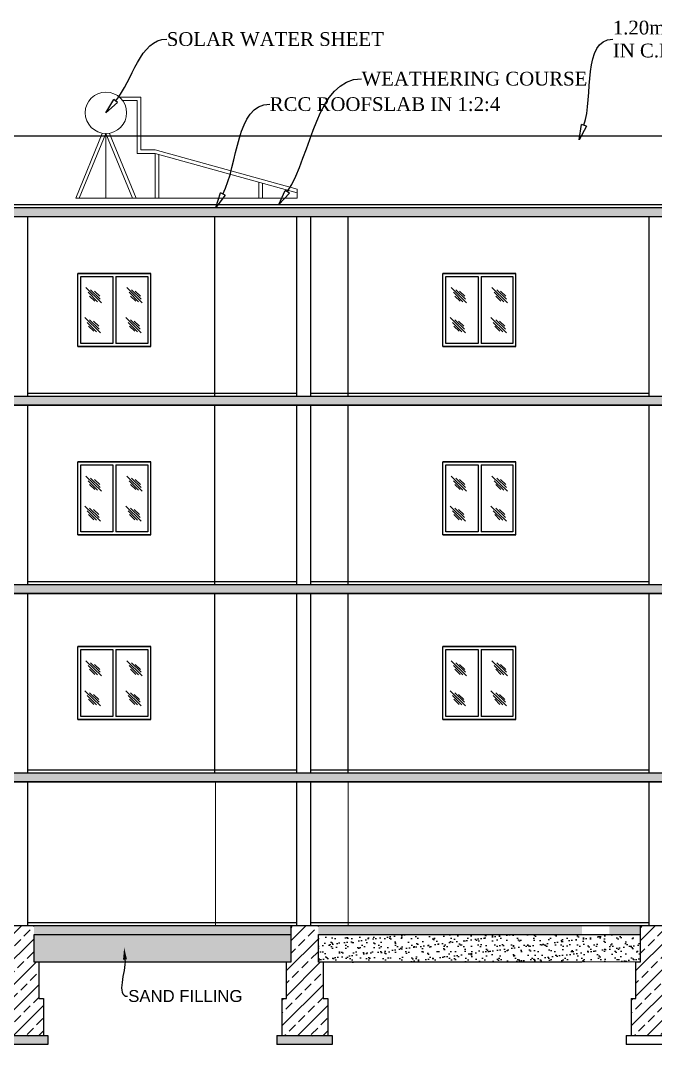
# Model space of a CAD drawing. Header units: metres. Extents: x -1560950 to -1560825, y 42726 to 42863.
# Drawn here: x -1560902.03 to -1560891.41, y 42822.78 to 42839.9 of the extents above; entities that cross this region are included whole.
import ezdxf
from ezdxf import colors
from ezdxf.entities.mleader import LeaderData, LeaderLine
from ezdxf.math import Vec2, Vec3

# ---------------------------------------------------------------- set-up
doc = ezdxf.new("R2010")
doc.units = ezdxf.units.M
doc.header["$LTSCALE"] = 750
doc.header["$MEASUREMENT"] = 0
doc.header["$PDMODE"] = 35
doc.header["$PDSIZE"] = 50
doc.layers.get('0').update_dxf_attribs({"lineweight": 5})
doc.layers.get('Defpoints').update_dxf_attribs({"lineweight": 0})
doc.styles.get("Standard").update_dxf_attribs({"font": 'arial.ttf'})
doc.styles.add('sty', font='swissc.ttf', dxfattribs={"height": 10})
doc.styles.add('sunahari', font='framd.ttf', dxfattribs={"height": 0.3})
doc.dimstyles.new('CIVIL Mt.1', dxfattribs={"dimscale": 0, "dimtxt": 0.4, "dimasz": 0.15, "dimexe": 0.18, "dimexo": 0.0625, "dimgap": 0.1, "dimtad": 0, "dimzin": 0, "dimdsep": 46, "dimtxsty": 'sunahari', "dimblk": 'OBLIQUE', "dimcen": 0.09, "dimse1": 1, "dimse2": 1, "dimclrd": 253, "dimclrt": 4, "dimadec": 0, "dimazin": 0, "dimtfac": 1, "dimtofl": 0, "dimtmove": 1, "dimatfit": 3, "dimfxl": 0, "dimfrac": 2, "dimtolj": 1, "dimtzin": 0, "dimarcsym": 0})
pattern_1 = [(50, (-1560725.65363, 42799.76936), (0.18218467, -0.01593909), [0.01905, -0.20955]), (355, (-1560725.65363, 42799.76936), (-0.03524342, 0.19105685), [0.01524, -0.16764058]), (100.45144, (-1560725.63844, 42799.76803), (0.14694125, 0.17511775), [0.01619, -0.17809024]), (46.1842, (-1560725.65363, 42799.82016), (0.27107904, -0.04204233), [0.028575, -0.314325]), (96.63556, (-1560725.63104, 42799.81666), (0.23740413, 0.24742612), [0.02428502, -0.2671356]), (351.18415, (-1560725.65363, 42799.82016), (0.23740413, 0.24742612), [0.02285997, -0.25145973]), (21, (-1560725.62823, 42799.80746), (0.15161439, -0.1022652), [0.01905, -0.20955]), (326, (-1560725.62823, 42799.80746), (0.06180203, 0.18418797), [0.01524, -0.16764]), (71.45144, (-1560725.6156, 42799.79894), (0.21341642, 0.08192277), [0.01619, -0.17808994]), (37.5, (-1560725.653626, 42799.76936), (0.003088603, 0.084555039), [0, -0.165608, 0, -0.17018, 0, -0.168275]), (7.5, (-1560725.65363, 42799.76936), (0.066819663, 0.100180575), [0, -0.097028, 0, -0.161798, 0, -0.064135]), (327.5, (-1560725.71027, 42799.76936), (0.135590595, -0.005728744), [0, -0.0635, 0, -0.19812, 0, -0.26289]), (317.5, (-1560725.73567, 42799.76936), (0.14812918, 0.02542649), [0, -0.08255, 0, -0.131572, 0, -0.18669])]
pattern_2 = [(37.5, (-1560725.65363, 42799.80394), (-0.00560011, 0.17129463), [0, -0.135128, 0, -0.15113, 0, -0.1444625]), (7.5, (-1560725.65363, 42799.80394), (0.15733315, 0.25088879), [0, -0.072898, 0, -0.121793, 0, -0.0466725]), (327.5, (-1560725.76297, 42799.80394), (0.27684733, 0.00050301), [0, -0.04445, 0, -0.16002, 0, -0.208915]), (317.5, (-1560725.76297, 42799.80394), (0.26724476, 0.07802526), [0, -0.022225, 0, -0.104902, 0, -0.120015])]

# ---------------------------------------------------------------- blocks, each defined once
blk = doc.blocks.new('_ClosedBlank')
at = {"color": 0, "linetype": 'ByBlock', "lineweight": -2}
for p, q in [((-1, 0.167), (0, 0)), ((-1, 0.167), (-1, -0.167)), ((0, 0), (-1, -0.167))]:
    blk.add_line(p, q, dxfattribs=at)
blk = doc.blocks.new('_Oblique')
at = {"color": 0, "linetype": 'ByBlock', "lineweight": -2}
blk.add_line((-0.5, -0.5), (0.5, 0.5), dxfattribs=at)
blk = doc.blocks.new('*D1212')
at = {"color": 253, "lineweight": -2, "ltscale": 0.25}
for p, q in [((-1560914.252, 42836.621), (-1560914.252, 42835.658)), ((-1560914.252, 42833.621), (-1560914.252, 42834.585))]:
    blk.add_line(p, q, dxfattribs=at)
at = {"layer": 'Defpoints', "color": 0, "ltscale": 0.25}
for p in [(-1560914.252, 42836.621), (-1560885.401, 42836.621), (-1560913.709, 42833.621)]:
    blk.add_point(p, dxfattribs=at)
at = {"color": 253, "lineweight": -2, "ltscale": 0.25, "xscale": 0.15, "yscale": 0.15, "zscale": 0.15}
for p, rotation in [((-1560914.252, 42836.621), 90), ((-1560914.252, 42833.621), 270)]:
    blk.add_blockref('_Oblique', p, dxfattribs=dict(at, rotation=rotation))
at = {"color": 4, "ltscale": 0.25, "insert": (-1560914.252, 42835.121), "char_height": 0.3, "attachment_point": 5, "rotation": 90, "style": 'sunahari'}
blk.add_mtext('\\A1;3.00', dxfattribs=at)
blk = doc.blocks.new('A$C1AE66531')
at = {"color": 0, "linetype": 'ByBlock', "lineweight": -2, "ltscale": 0.05}
for p, q in [((0.437, 1.006, -7863.88), (0.649, 1.006, -7863.88)), ((0.437, 1.006, -7863.88), (0.649, 1.006, -7863.88)), ((0.467, 0.972, -7863.88), (0.613, 0.972, -7863.88)), ((0.467, 0.972, -7863.88), (0.613, 0.972, -7863.88)), ((0.613, 0.446, -7863.88), (0.613, 0.972, -7863.88)), ((0.613, 0.446, -7863.88), (0.613, 0.972, -7863.88)), ((0.649, 0.482, -7863.88), (0.649, 1.006, -7863.88)), ((0.649, 0.482, -7863.88), (0.649, 1.006, -7863.88)), ((0.265, 0.644, -7863.88), (0, 0, -7863.88)), ((0.301, 0.644, -7863.88), (0.036, 0, -7863.88)), ((0.301, 0.644, -7863.88), (0.301, 0, -7863.88)), ((0.301, 0.644, -7863.88), (0.567, 0, -7863.88)), ((0.301, 0.644, -7863.88), (0.567, 0, -7863.88)), ((0.337, 0.644, -7863.88), (0.602, 0, -7863.88)), ((0.337, 0.644, -7863.88), (0.602, 0, -7863.88)), ((0.791, 0.446, -7863.88), (0.613, 0.446, -7863.88)), ((0.791, 0.446, -7863.88), (0.613, 0.446, -7863.88)), ((0.791, 0.482, -7863.88), (0.649, 0.482, -7863.88)), ((0.791, 0.482, -7863.88), (0.649, 0.482, -7863.88)), ((2.203, 0.089, -7863.88), (0.791, 0.482, -7863.88)), ((2.203, 0.089, -7863.88), (0.791, 0.482, -7863.88)), ((0.791, 0, -7863.88), (0.791, 0.446, -7863.88)), ((2.203, 0.054, -7863.88), (0.791, 0.446, -7863.88)), ((2.203, 0.054, -7863.88), (0.791, 0.446, -7863.88)), ((0.791, 0, -7863.88), (0.791, 0.446, -7863.88)), ((0.826, 0, -7863.88), (0.826, 0.436, -7863.88)), ((0.826, 0, -7863.88), (0.826, 0.436, -7863.88)), ((1.823, 0, -7863.88), (1.823, 0.159, -7863.88)), ((1.823, 0, -7863.88), (1.823, 0.159, -7863.88)), ((1.859, 0, -7863.88), (1.859, 0.149, -7863.88)), ((1.859, 0, -7863.88), (1.859, 0.149, -7863.88)), ((2.203, 0.054, -7863.88), (2.203, 0.089, -7863.88)), ((2.203, 0.054, -7863.88), (2.203, 0.089, -7863.88)), ((2.203, 0.054, -7863.88), (2.203, 0, -7863.88)), ((2.203, 0.054, -7863.88), (2.203, 0, -7863.88)), ((0, 0, -7863.88), (2.203, 0, -7863.88)), ((0, 0, -7863.88), (2.203, 0, -7863.88))]:
    blk.add_line(p, q, dxfattribs=at)
blk.add_circle((0.301, 0.85, -7863.88), 0.206, dxfattribs=at)
blk.add_circle((0.301, 0.85, -7863.88), 0.206, dxfattribs=at)

msp = doc.modelspace()

# ---------------------------------------------------------------- hatches: boundary and pattern name
at = {"linetype": 'ByBlock', "lineweight": -2, "ltscale": 0.05}
h = msp.add_hatch(dxfattribs=at)
h.set_pattern_fill('AR-CONC', color=0, scale=0.001, style=0)
h.set_pattern_definition(pattern_1)
h.paths.add_polyline_path([(-1560885.40101, 42830.32146), (-1560885.40101, 42830.47146), (-1560913.70881, 42830.47146), (-1560913.70881, 42830.32146)])
h.paths.add_polyline_path([(-1560913.70881, 42833.62146), (-1560913.70881, 42833.47146), (-1560885.40101, 42833.47146), (-1560885.40101, 42833.62146)])
h.paths.add_polyline_path([(-1560913.70881, 42836.77146), (-1560913.70881, 42836.62146), (-1560885.40101, 42836.62146), (-1560885.40101, 42836.77146), (-1560906.73846, 42836.77146), (-1560906.73846, 42836.75581), (-1560908.94175, 42836.75581), (-1560908.9353, 42836.77146)])
h = msp.add_hatch(dxfattribs=at)
h.set_pattern_fill('AR-CONC', color=0, scale=0.001, style=0)
h.set_pattern_definition(pattern_1)
h.paths.add_polyline_path([(-1560885.40101, 42827.17146), (-1560885.40101, 42827.32146), (-1560913.70881, 42827.32146), (-1560913.70881, 42827.17146)])
h = msp.add_hatch(dxfattribs=at)
h.set_pattern_fill('AR-CONC', color=0, scale=0.001, style=0)
h.set_pattern_definition(pattern_1)
h.paths.add_polyline_path([(-1560910.23942, 42824.77146), (-1560913.44528, 42824.77146), (-1560913.44529, 42824.62146), (-1560910.23942, 42824.62146)])
h.paths.add_polyline_path([(-1560902.25985, 42824.77146), (-1560909.77937, 42824.77146), (-1560909.77938, 42824.76173), (-1560909.77938, 42824.62146), (-1560902.25985, 42824.62146)])
h.paths.add_polyline_path([(-1560897.50807, 42824.77146), (-1560901.79981, 42824.77146), (-1560901.79982, 42824.62146), (-1560897.50807, 42824.62146)])
h.paths.add_polyline_path([(-1560892.64155, 42824.77146), (-1560897.04803, 42824.77146), (-1560897.04804, 42824.62146), (-1560892.64155, 42824.62146)])
h.paths.add_polyline_path([(-1560891.66759, 42824.62146), (-1560891.66759, 42824.77146), (-1560892.18151, 42824.77146), (-1560892.18152, 42824.62146)])
h = msp.add_hatch(dxfattribs=at)
h.set_pattern_fill('ANSI33', color=0, scale=1.2, style=0)
h.set_pattern_definition([(45, (-1561827.50216, 43172.06372), (-0.21213203, 0.21213203), []), (45, (-1561827.29003, 43172.06372), (-0.21213203, 0.21213203), [0.15, -0.075])])
h.paths.add_polyline_path([(-1560901.64381, 42823.54678), (-1560901.72048, 42823.54678), (-1560901.72048, 42824.15807), (-1560901.79984, 42824.15807), (-1560901.79985, 42824.77132), (-1560902.26001, 42824.77132), (-1560902.26001, 42824.15844), (-1560902.26001, 42824.1581), (-1560902.33397, 42824.1581), (-1560902.33397, 42823.54676), (-1560902.41063, 42823.54676), (-1560902.41062, 42822.93343), (-1560901.64381, 42822.93344)])
h = msp.add_hatch(dxfattribs=at)
h.set_pattern_fill('ANSI33', color=0, scale=1.2, style=0)
h.set_pattern_definition([(45, (-1561822.75038, 43172.06372), (-0.21213203, 0.21213203), []), (45, (-1561822.53825, 43172.06372), (-0.21213203, 0.21213203), [0.15, -0.075])])
h.paths.add_polyline_path([(-1560896.89203, 42823.54678), (-1560896.9687, 42823.54678), (-1560896.9687, 42824.15807), (-1560897.04806, 42824.15807), (-1560897.04807, 42824.77132), (-1560897.50822, 42824.77132), (-1560897.50822, 42824.15844), (-1560897.50822, 42824.1581), (-1560897.58218, 42824.1581), (-1560897.58218, 42823.54676), (-1560897.65885, 42823.54676), (-1560897.65884, 42822.93343), (-1560896.89203, 42822.93344)])
h = msp.add_hatch(dxfattribs=at)
h.set_pattern_fill('ANSI33', color=0, scale=1.2, style=0)
h.set_pattern_definition([(45, (-1561816.9099, 43172.06372), (-0.21213203, 0.21213203), []), (45, (-1561816.69777, 43172.06372), (-0.21213203, 0.21213203), [0.15, -0.075])])
h.paths.add_polyline_path([(-1560891.05155, 42823.54678), (-1560891.12822, 42823.54678), (-1560891.12822, 42824.15807), (-1560891.20758, 42824.15807), (-1560891.20759, 42824.77132), (-1560891.66775, 42824.77132), (-1560891.66775, 42824.15844), (-1560891.66775, 42824.1581), (-1560891.74171, 42824.1581), (-1560891.74171, 42823.54676), (-1560891.81837, 42823.54676), (-1560891.81836, 42822.93343), (-1560891.05155, 42822.93344)])
h = msp.add_hatch(dxfattribs=at)
h.set_pattern_fill('AR-SAND', color=0, scale=0.0035, style=0)
h.set_pattern_definition(pattern_2)
h.paths.add_polyline_path([(-1560897.50807, 42824.15844), (-1560897.50807, 42824.62146), (-1560901.79982, 42824.62146), (-1560901.79982, 42824.15844)])
h.paths.add_polyline_path([(-1560902.25985, 42824.15844), (-1560902.25985, 42824.62146), (-1560909.77938, 42824.62146), (-1560909.77938, 42824.15844)])
h = msp.add_hatch(dxfattribs=at)
h.set_pattern_fill('AR-SAND', color=0, scale=0.0035, style=0)
h.set_pattern_definition(pattern_2)
h.paths.add_polyline_path([(-1560892.64155, 42824.15844), (-1560892.64155, 42824.62146), (-1560897.04804, 42824.62146), (-1560897.04804, 42824.15844)])
h = msp.add_hatch(dxfattribs=at)
h.set_pattern_fill('AR-SAND', color=0, scale=0.0035, style=0)
h.set_pattern_definition(pattern_2)
h.paths.add_polyline_path([(-1560891.66759, 42824.16027), (-1560891.66759, 42824.62146), (-1560892.64155, 42824.62146), (-1560892.64155, 42824.15844)])
h = msp.add_hatch(dxfattribs=at)
h.set_pattern_fill('AR-CONC', color=0, scale=0.0035, style=0)
h.set_pattern_definition([(50, (-1560725.65363, 42799.80394), (0.6376463, -0.0557868), [0.066675, -0.733425]), (355, (-1560725.6536, 42799.80394), (-0.123352, 0.668699), [0.05334, -0.586742]), (100.45144, (-1560725.6005, 42799.7993), (0.5142944, 0.6129121), [0.056665, -0.6233159]), (46.1842, (-1560725.6536, 42799.98174), (0.9487766, -0.147148), [0.1000125, -1.1001375]), (96.63556, (-1560725.5746, 42799.9695), (0.8309145, 0.8659914), [0.0849976, -0.9349746]), (351.18415, (-1560725.6536, 42799.9817), (0.8309145, 0.8659914), [0.08001, -0.880109]), (21, (-1560725.56473, 42799.9373), (0.5306504, -0.3579282), [0.066675, -0.733425]), (326, (-1560725.5647, 42799.9373), (0.216307, 0.6446579), [0.05334, -0.58674]), (71.45144, (-1560725.5205, 42799.90746), (0.7469575, 0.2867297), [0.056665, -0.6233148]), (37.5, (-1560725.65363, 42799.80394), (0.0108101, 0.29594264), [0, -0.579628, 0, -0.59563, 0, -0.5889625]), (7.5, (-1560725.65363, 42799.80394), (0.2338688, 0.350632), [0, -0.339598, 0, -0.566293, 0, -0.2244725]), (327.5, (-1560725.85187, 42799.80394), (0.47456708, -0.0200506), [0, -0.22225, 0, -0.69342, 0, -0.920115]), (317.5, (-1560725.94077, 42799.80394), (0.5184521, 0.0889927), [0, -0.288925, 0, -0.460502, 0, -0.653415])])
h.paths.add_polyline_path([(-1560909.54787, 42822.7801), (-1560909.54787, 42822.93343), (-1560910.47188, 42822.93343), (-1560910.47188, 42822.7801)])
h.paths.add_polyline_path([(-1560901.56831, 42822.93343), (-1560902.49231, 42822.93343), (-1560902.49231, 42822.7801), (-1560901.56831, 42822.7801)])
h.paths.add_polyline_path([(-1560896.81653, 42822.93343), (-1560897.74053, 42822.93343), (-1560897.74053, 42822.7801), (-1560896.81653, 42822.7801)])
h.paths.add_polyline_path([(-1560885.94351, 42822.93343), (-1560885.94351, 42822.7801), (-1560885.01951, 42822.7801), (-1560885.01951, 42822.93343)])

# ---------------------------------------------------------------- linework, layer by layer
at = {"color": 0, "linetype": 'ByBlock', "lineweight": -2, "ltscale": 0.05}
for p, q in [((-1560909.27881, 42837.97146, -1095.56237), (-1560885.40101, 42837.97146, 4759.2567)), ((-1560913.70881, 42836.77146, -2181.79505), (-1560885.40101, 42836.77146, 4759.2567)), ((-1560913.47881, 42836.82146, -2125.39922), (-1560885.63101, 42836.82146, 4702.86087)), ((-1560913.70881, 42836.62146, -2470.56768), (-1560885.40101, 42836.62146, -2295.61137)), ((-1560913.70881, 42836.62146, -2470.56768), (-1560885.40101, 42836.62146, -2295.61137)), ((-1560901.91151, 42836.62146, 4759.25045), (-1560901.91151, 42833.62146, 4759.25045)), ((-1560898.77883, 42833.62146, 4759.25045), (-1560898.77883, 42836.62146, 4759.25045)), ((-1560897.41151, 42836.62146, 4759.25045), (-1560897.41151, 42833.62146, 4759.25045)), ((-1560897.18151, 42836.62146, 4759.25045), (-1560897.18151, 42833.62146, 4759.25045)), ((-1560896.54883, 42833.62146, 4759.13675), (-1560896.54883, 42836.62146, 4759.13675)), ((-1560891.52126, 42836.62146, 4759.25045), (-1560891.52126, 42833.62146, 4759.25045)), ((-1560900.48138, 42835.62066, 4759.25045), (-1560900.48138, 42834.50146, 4759.25045)), ((-1560900.43138, 42835.62066, 4759.25045), (-1560900.43138, 42834.50146, 4759.25045)), ((-1560899.84968, 42834.45146, 4759.25045), (-1560899.84968, 42835.67066, 4759.25045)), ((-1560894.37629, 42835.62066, 4759.25045), (-1560894.37629, 42834.50146, 4759.25045)), ((-1560894.32629, 42835.62066, 4759.25045), (-1560894.32629, 42834.50146, 4759.25045)), ((-1560893.74459, 42834.45146, 4759.25045), (-1560893.74459, 42835.67066, 4759.25045)), ((-1560900.93492, 42835.43451, 4759.25045), (-1560900.67416, 42835.18174, 4759.25045)), ((-1560900.73704, 42835.19896, 4759.25045), (-1560900.89631, 42835.35617, 4759.25045)), ((-1560900.69332, 42835.24406, 4759.25045), (-1560900.85541, 42835.39837, 4759.25045)), ((-1560900.7028, 42835.29117, 4759.25045), (-1560900.79171, 42835.37479, 4759.25045)), ((-1560900.25119, 42835.43451, 4759.25045), (-1560899.99043, 42835.18174, 4759.25045)), ((-1560900.05332, 42835.19896, 4759.25045), (-1560900.21259, 42835.35617, 4759.25045)), ((-1560900.0096, 42835.24406, 4759.25045), (-1560900.17168, 42835.39837, 4759.25045)), ((-1560900.01908, 42835.29117, 4759.25045), (-1560900.10799, 42835.37479, 4759.25045)), ((-1560894.82983, 42835.43451, 4759.25045), (-1560894.56907, 42835.18174, 4759.25045)), ((-1560894.63195, 42835.19896, 4759.25045), (-1560894.79123, 42835.35617, 4759.25045)), ((-1560894.58823, 42835.24406, 4759.25045), (-1560894.75032, 42835.39837, 4759.25045)), ((-1560894.59771, 42835.29117, 4759.25045), (-1560894.68662, 42835.37479, 4759.25045)), ((-1560894.14611, 42835.43451, 4759.25045), (-1560893.88534, 42835.18174, 4759.25045)), ((-1560893.94823, 42835.19896, 4759.25045), (-1560894.1075, 42835.35617, 4759.25045)), ((-1560893.90451, 42835.24406, 4759.25045), (-1560894.0666, 42835.39837, 4759.25045)), ((-1560893.91399, 42835.29117, 4759.25045), (-1560894.0029, 42835.37479, 4759.25045)), ((-1560900.78442, 42835.20697, 4759.25045), (-1560900.87076, 42835.29324, 4759.25045)), ((-1560900.1007, 42835.20697, 4759.25045), (-1560900.18704, 42835.29324, 4759.25045)), ((-1560894.67933, 42835.20697, 4759.25045), (-1560894.76567, 42835.29324, 4759.25045)), ((-1560893.99561, 42835.20697, 4759.25045), (-1560894.08195, 42835.29324, 4759.25045)), ((-1560900.95148, 42834.93235, 4759.25045), (-1560900.69072, 42834.67958, 4759.25045)), ((-1560900.75361, 42834.6968, 4759.25045), (-1560900.91288, 42834.85401, 4759.25045)), ((-1560900.70989, 42834.7419, 4759.25045), (-1560900.87197, 42834.89621, 4759.25045)), ((-1560900.71937, 42834.78901, 4759.25045), (-1560900.80828, 42834.87263, 4759.25045)), ((-1560900.26776, 42834.93235, 4759.25045), (-1560900.007, 42834.67958, 4759.25045)), ((-1560900.06989, 42834.6968, 4759.25045), (-1560900.22916, 42834.85401, 4759.25045)), ((-1560900.02617, 42834.7419, 4759.25045), (-1560900.18825, 42834.89621, 4759.25045)), ((-1560900.03565, 42834.78901, 4759.25045), (-1560900.12456, 42834.87263, 4759.25045)), ((-1560894.84639, 42834.93235, 4759.25045), (-1560894.58563, 42834.67958, 4759.25045)), ((-1560894.64852, 42834.6968, 4759.25045), (-1560894.80779, 42834.85401, 4759.25045)), ((-1560894.6048, 42834.7419, 4759.25045), (-1560894.76688, 42834.89621, 4759.25045)), ((-1560894.61428, 42834.78901, 4759.25045), (-1560894.70319, 42834.87263, 4759.25045)), ((-1560894.16267, 42834.93235, 4759.25045), (-1560893.90191, 42834.67958, 4759.25045)), ((-1560893.9648, 42834.6968, 4759.25045), (-1560894.12407, 42834.85401, 4759.25045)), ((-1560893.92108, 42834.7419, 4759.25045), (-1560894.08316, 42834.89621, 4759.25045)), ((-1560893.93056, 42834.78901, 4759.25045), (-1560894.01947, 42834.87263, 4759.25045)), ((-1560900.80099, 42834.70481, 4759.25045), (-1560900.88733, 42834.79108, 4759.25045)), ((-1560900.11727, 42834.70481, 4759.25045), (-1560900.20361, 42834.79108, 4759.25045)), ((-1560894.6959, 42834.70481, 4759.25045), (-1560894.78224, 42834.79108, 4759.25045)), ((-1560894.01218, 42834.70481, 4759.25045), (-1560894.09852, 42834.79108, 4759.25045)), ((-1560899.84968, 42834.45146, 4759.25045), (-1560901.06968, 42834.45146, 4759.25045)), ((-1560899.84968, 42834.45146, 4759.25045), (-1560901.06968, 42834.45146, 4759.25045)), ((-1560901.06968, 42834.45146, 4759.25045), (-1560899.84968, 42834.45146, 4759.25045)), ((-1560893.74459, 42834.45146, 4759.25045), (-1560894.96459, 42834.45146, 4759.25045)), ((-1560893.74459, 42834.45146, 4759.25045), (-1560894.96459, 42834.45146, 4759.25045)), ((-1560894.96459, 42834.45146, 4759.25045), (-1560893.74459, 42834.45146, 4759.25045)), ((-1560913.70881, 42833.62146, -251.53995), (-1560885.40101, 42833.62146, -251.53995)), ((-1560901.91151, 42833.67146, -251.53995), (-1560897.41151, 42833.67146, -251.53995)), ((-1560897.18151, 42833.67146, -251.53995), (-1560891.52126, 42833.67146, -251.53995)), ((-1560913.70881, 42833.47146, -251.53995), (-1560885.40101, 42833.47146, -251.53995)), ((-1560913.70881, 42833.47146, -251.53995), (-1560885.40101, 42833.47146, -251.53995)), ((-1560901.91151, 42833.47146, 4759.25045), (-1560901.91151, 42830.47146, 4759.25045)), ((-1560898.77883, 42830.47146, 4759.25045), (-1560898.77883, 42833.47146, 4759.25045)), ((-1560897.41151, 42833.47146, 4759.25045), (-1560897.41151, 42830.47146, 4759.25045)), ((-1560897.18151, 42833.47146, 4759.25045), (-1560897.18151, 42830.47146, 4759.25045)), ((-1560896.54883, 42830.47146, 4759.13675), (-1560896.54883, 42833.47146, 4759.13675)), ((-1560891.52126, 42833.47146, 4759.25045), (-1560891.52126, 42830.47146, 4759.25045)), ((-1560900.48138, 42832.47066, -58.37542), (-1560900.48138, 42831.35146, -58.37542)), ((-1560900.43138, 42832.47066, -58.37542), (-1560900.43138, 42831.35146, -58.37542)), ((-1560899.84968, 42831.30146, -58.37542), (-1560899.84968, 42832.52066, -58.37542)), ((-1560894.37629, 42832.47066, -58.37542), (-1560894.37629, 42831.35146, -58.37542)), ((-1560894.32629, 42832.47066, -58.37542), (-1560894.32629, 42831.35146, -58.37542)), ((-1560893.74459, 42831.30146, -58.37542), (-1560893.74459, 42832.52066, -58.37542)), ((-1560900.93492, 42832.28451, -58.37542), (-1560900.67416, 42832.03174, -58.37542)), ((-1560900.69332, 42832.09406, -58.37542), (-1560900.85541, 42832.24837, -58.37542)), ((-1560900.25119, 42832.28451, -58.37542), (-1560899.99043, 42832.03174, -58.37542)), ((-1560900.0096, 42832.09406, -58.37542), (-1560900.17168, 42832.24837, -58.37542)), ((-1560894.82983, 42832.28451, -58.37542), (-1560894.56907, 42832.03174, -58.37542)), ((-1560894.58823, 42832.09406, -58.37542), (-1560894.75032, 42832.24837, -58.37542)), ((-1560894.14611, 42832.28451, -58.37542), (-1560893.88534, 42832.03174, -58.37542)), ((-1560893.90451, 42832.09406, -58.37542), (-1560894.0666, 42832.24837, -58.37542)), ((-1560900.73704, 42832.04896, -58.37542), (-1560900.89631, 42832.20617, -58.37542)), ((-1560900.78442, 42832.05697, -58.37542), (-1560900.87076, 42832.14324, -58.37542)), ((-1560900.7028, 42832.14117, -58.37542), (-1560900.79171, 42832.22479, -58.37542)), ((-1560900.05332, 42832.04896, -58.37542), (-1560900.21259, 42832.20617, -58.37542)), ((-1560900.1007, 42832.05697, -58.37542), (-1560900.18704, 42832.14324, -58.37542)), ((-1560900.01908, 42832.14117, -58.37542), (-1560900.10799, 42832.22479, -58.37542)), ((-1560894.63195, 42832.04896, -58.37542), (-1560894.79123, 42832.20617, -58.37542)), ((-1560894.67933, 42832.05697, -58.37542), (-1560894.76567, 42832.14324, -58.37542)), ((-1560894.59771, 42832.14117, -58.37542), (-1560894.68662, 42832.22479, -58.37542)), ((-1560893.94823, 42832.04896, -58.37542), (-1560894.1075, 42832.20617, -58.37542)), ((-1560893.99561, 42832.05697, -58.37542), (-1560894.08195, 42832.14324, -58.37542)), ((-1560893.91399, 42832.14117, -58.37542), (-1560894.0029, 42832.22479, -58.37542)), ((-1560900.95148, 42831.78235, -58.37542), (-1560900.69072, 42831.52958, -58.37542)), ((-1560900.70989, 42831.5919, -58.37542), (-1560900.87197, 42831.74621, -58.37542)), ((-1560900.26776, 42831.78235, -58.37542), (-1560900.007, 42831.52958, -58.37542)), ((-1560900.02617, 42831.5919, -58.37542), (-1560900.18825, 42831.74621, -58.37542)), ((-1560894.84639, 42831.78235, -58.37542), (-1560894.58563, 42831.52958, -58.37542)), ((-1560894.6048, 42831.5919, -58.37542), (-1560894.76688, 42831.74621, -58.37542)), ((-1560894.16267, 42831.78235, -58.37542), (-1560893.90191, 42831.52958, -58.37542)), ((-1560893.92108, 42831.5919, -58.37542), (-1560894.08316, 42831.74621, -58.37542)), ((-1560900.75361, 42831.5468, -58.37542), (-1560900.91288, 42831.70401, -58.37542)), ((-1560900.80099, 42831.55481, -58.37542), (-1560900.88733, 42831.64108, -58.37542)), ((-1560900.71937, 42831.63901, -58.37542), (-1560900.80828, 42831.72263, -58.37542)), ((-1560900.06989, 42831.5468, -58.37542), (-1560900.22916, 42831.70401, -58.37542)), ((-1560900.11727, 42831.55481, -58.37542), (-1560900.20361, 42831.64108, -58.37542)), ((-1560900.03565, 42831.63901, -58.37542), (-1560900.12456, 42831.72263, -58.37542)), ((-1560894.64852, 42831.5468, -58.37542), (-1560894.80779, 42831.70401, -58.37542)), ((-1560894.6959, 42831.55481, -58.37542), (-1560894.78224, 42831.64108, -58.37542)), ((-1560894.61428, 42831.63901, -58.37542), (-1560894.70319, 42831.72263, -58.37542)), ((-1560893.9648, 42831.5468, -58.37542), (-1560894.12407, 42831.70401, -58.37542)), ((-1560894.01218, 42831.55481, -58.37542), (-1560894.09852, 42831.64108, -58.37542)), ((-1560893.93056, 42831.63901, -58.37542), (-1560894.01947, 42831.72263, -58.37542)), ((-1560899.84968, 42831.30146, -58.37542), (-1560901.06968, 42831.30146, -58.37542)), ((-1560899.84968, 42831.30146, -58.37542), (-1560901.06968, 42831.30146, -58.37542)), ((-1560901.06968, 42831.30146, -58.37542), (-1560899.84968, 42831.30146, -58.37542)), ((-1560893.74459, 42831.30146, -58.37542), (-1560894.96459, 42831.30146, -58.37542)), ((-1560893.74459, 42831.30146, -58.37542), (-1560894.96459, 42831.30146, -58.37542)), ((-1560894.96459, 42831.30146, -58.37542), (-1560893.74459, 42831.30146, -58.37542)), ((-1560913.70881, 42830.47146, -58.37542), (-1560885.40101, 42830.47146, -58.37542)), ((-1560901.91151, 42830.52146, -58.37542), (-1560897.41151, 42830.52146, -58.37542)), ((-1560897.18151, 42830.52146, -58.37542), (-1560891.52126, 42830.52146, -58.37542)), ((-1560913.70881, 42830.32146, -58.37542), (-1560885.40101, 42830.32146, -58.37542)), ((-1560913.70881, 42830.32146, -58.37542), (-1560885.40101, 42830.32146, -58.37542)), ((-1560901.91151, 42830.32146, 4759.25045), (-1560901.91151, 42827.32146, 4759.25045)), ((-1560898.77883, 42827.32146, 4759.25045), (-1560898.77883, 42830.32146, 4759.25045)), ((-1560897.41151, 42830.32146, 4759.25045), (-1560897.41151, 42827.32146, 4759.25045)), ((-1560897.18151, 42830.32146, 4759.25045), (-1560897.18151, 42827.32146, 4759.25045)), ((-1560896.54883, 42827.32146, 4759.13675), (-1560896.54883, 42830.32146, 4759.13675)), ((-1560891.52126, 42830.32146, 4759.25045), (-1560891.52126, 42827.32146, 4759.25045)), ((-1560900.48138, 42829.38208, -38607.25676), (-1560900.48138, 42828.26288, -38607.25676)), ((-1560900.43138, 42829.38208, -38607.25676), (-1560900.43138, 42828.26288, -38607.25676)), ((-1560899.84968, 42828.21288, -38607.25676), (-1560899.84968, 42829.43208, -38607.25676)), ((-1560894.37629, 42829.38208, -38607.25676), (-1560894.37629, 42828.26288, -38607.25676)), ((-1560894.32629, 42829.38208, -38607.25676), (-1560894.32629, 42828.26288, -38607.25676)), ((-1560893.74459, 42828.21288, -38607.25676), (-1560893.74459, 42829.43208, -38607.25676)), ((-1560900.93492, 42829.19594, -38607.25676), (-1560900.67416, 42828.94317, -38607.25676)), ((-1560900.25119, 42829.19594, -38607.25676), (-1560899.99043, 42828.94317, -38607.25676)), ((-1560894.82983, 42829.19594, -38607.25676), (-1560894.56907, 42828.94317, -38607.25676)), ((-1560894.14611, 42829.19594, -38607.25676), (-1560893.88534, 42828.94317, -38607.25676)), ((-1560900.73704, 42828.96039, -38607.25676), (-1560900.89631, 42829.11759, -38607.25676)), ((-1560900.78442, 42828.96839, -38607.25676), (-1560900.87076, 42829.05466, -38607.25676)), ((-1560900.69332, 42829.00549, -38607.25676), (-1560900.85541, 42829.15979, -38607.25676)), ((-1560900.7028, 42829.05259, -38607.25676), (-1560900.79171, 42829.13621, -38607.25676)), ((-1560900.05332, 42828.96039, -38607.25676), (-1560900.21259, 42829.11759, -38607.25676)), ((-1560900.1007, 42828.96839, -38607.25676), (-1560900.18704, 42829.05466, -38607.25676)), ((-1560900.0096, 42829.00549, -38607.25676), (-1560900.17168, 42829.15979, -38607.25676)), ((-1560900.01908, 42829.05259, -38607.25676), (-1560900.10799, 42829.13621, -38607.25676)), ((-1560894.63195, 42828.96039, -38607.25676), (-1560894.79123, 42829.11759, -38607.25676)), ((-1560894.67933, 42828.96839, -38607.25676), (-1560894.76567, 42829.05466, -38607.25676)), ((-1560894.58823, 42829.00549, -38607.25676), (-1560894.75032, 42829.15979, -38607.25676)), ((-1560894.59771, 42829.05259, -38607.25676), (-1560894.68662, 42829.13621, -38607.25676)), ((-1560893.94823, 42828.96039, -38607.25676), (-1560894.1075, 42829.11759, -38607.25676)), ((-1560893.99561, 42828.96839, -38607.25676), (-1560894.08195, 42829.05466, -38607.25676)), ((-1560893.90451, 42829.00549, -38607.25676), (-1560894.0666, 42829.15979, -38607.25676)), ((-1560893.91399, 42829.05259, -38607.25676), (-1560894.0029, 42829.13621, -38607.25676)), ((-1560900.95148, 42828.69378, -38607.25676), (-1560900.69072, 42828.44101, -38607.25676)), ((-1560900.70989, 42828.50333, -38607.25676), (-1560900.87197, 42828.65763, -38607.25676)), ((-1560900.26776, 42828.69378, -38607.25676), (-1560900.007, 42828.44101, -38607.25676)), ((-1560900.02617, 42828.50333, -38607.25676), (-1560900.18825, 42828.65763, -38607.25676)), ((-1560894.84639, 42828.69378, -38607.25676), (-1560894.58563, 42828.44101, -38607.25676)), ((-1560894.6048, 42828.50333, -38607.25676), (-1560894.76688, 42828.65763, -38607.25676)), ((-1560894.16267, 42828.69378, -38607.25676), (-1560893.90191, 42828.44101, -38607.25676)), ((-1560893.92108, 42828.50333, -38607.25676), (-1560894.08316, 42828.65763, -38607.25676)), ((-1560900.75361, 42828.45823, -38607.25676), (-1560900.91288, 42828.61543, -38607.25676)), ((-1560900.80099, 42828.46623, -38607.25676), (-1560900.88733, 42828.5525, -38607.25676)), ((-1560900.71937, 42828.55043, -38607.25676), (-1560900.80828, 42828.63405, -38607.25676)), ((-1560900.06989, 42828.45823, -38607.25676), (-1560900.22916, 42828.61543, -38607.25676)), ((-1560900.11727, 42828.46623, -38607.25676), (-1560900.20361, 42828.5525, -38607.25676)), ((-1560900.03565, 42828.55043, -38607.25676), (-1560900.12456, 42828.63405, -38607.25676)), ((-1560894.64852, 42828.45823, -38607.25676), (-1560894.80779, 42828.61543, -38607.25676)), ((-1560894.6959, 42828.46623, -38607.25676), (-1560894.78224, 42828.5525, -38607.25676)), ((-1560894.61428, 42828.55043, -38607.25676), (-1560894.70319, 42828.63405, -38607.25676)), ((-1560893.9648, 42828.45823, -38607.25676), (-1560894.12407, 42828.61543, -38607.25676)), ((-1560894.01218, 42828.46623, -38607.25676), (-1560894.09852, 42828.5525, -38607.25676)), ((-1560893.93056, 42828.55043, -38607.25676), (-1560894.01947, 42828.63405, -38607.25676)), ((-1560901.06968, 42828.21288, -38607.25676), (-1560899.84968, 42828.21288, -38607.25676)), ((-1560899.84968, 42828.21288, -38607.25676), (-1560901.06968, 42828.21288, -38607.25676)), ((-1560899.84968, 42828.21288, -38607.25676), (-1560901.06968, 42828.21288, -38607.25676)), ((-1560893.74459, 42828.21288, -38607.25676), (-1560894.96459, 42828.21288, -38607.25676)), ((-1560894.96459, 42828.21288, -38607.25676), (-1560893.74459, 42828.21288, -38607.25676)), ((-1560893.74459, 42828.21288, -38607.25676), (-1560894.96459, 42828.21288, -38607.25676)), ((-1560913.70881, 42827.32146, -58.37542), (-1560885.40101, 42827.32146, -58.37542)), ((-1560901.91151, 42827.37146, -58.37542), (-1560897.41151, 42827.37146, -58.37542)), ((-1560897.18151, 42827.37146, -58.37542), (-1560891.52126, 42827.37146, -58.37542)), ((-1560913.70881, 42827.17146, -58.5404), (-1560885.40101, 42827.17146, -58.5404)), ((-1560901.91151, 42827.17146, 4759.2567), (-1560901.91151, 42824.77146, 4759.2567)), ((-1560901.91151, 42827.17146, 4759.25045), (-1560901.91151, 42824.77146, 4759.25045)), ((-1560897.41151, 42827.17146, 4759.2567), (-1560897.41151, 42824.77146, 4759.2567)), ((-1560897.41151, 42827.17146, 4759.25045), (-1560897.41151, 42824.77146, 4759.25045)), ((-1560897.18151, 42827.17146, 4759.2567), (-1560897.18151, 42824.77146, 4759.2567)), ((-1560897.18151, 42827.17146, 4759.25045), (-1560897.18151, 42824.77146, 4759.25045)), ((-1560891.52126, 42827.17146, 4759.2567), (-1560891.52126, 42824.77146, 4759.2567)), ((-1560891.52126, 42827.17146, 4759.25045), (-1560891.52126, 42824.77146, 4759.25045)), ((-1560913.80395, 42824.77146, -362.60293), (-1560885.25101, 42824.77146, -362.60293)), ((-1560901.91151, 42824.82146, -362.60293), (-1560897.41151, 42824.82146, -362.60293)), ((-1560897.50807, 42824.77177, -362.60293), (-1560897.50807, 42824.15844, -362.60293)), ((-1560897.18151, 42824.82146, -362.60293), (-1560891.52126, 42824.82146, -362.60293)), ((-1560891.66759, 42824.77177, 9880.99638), (-1560891.66759, 42824.15844, 9880.99638)), ((-1560891.66759, 42824.77146, 9880.99638), (-1560891.66759, 42824.15844, 9880.99638)), ((-1560901.79982, 42824.62146, -362.60293), (-1560897.50807, 42824.62146, -362.60293)), ((-1560897.04804, 42824.62146, -362.60293), (-1560892.64155, 42824.62146, -362.60293)), ((-1560892.64155, 42824.62146, -362.60293), (-1560891.66759, 42824.62146, -362.60293)), ((-1560901.72048, 42824.15844, -362.60293), (-1560901.72048, 42823.54676, -362.60293)), ((-1560896.9687, 42824.15844, -362.60293), (-1560896.9687, 42823.54676, -362.60293)), ((-1560891.74156, 42824.16013, 4759.2567), (-1560891.66759, 42824.16027, 4759.2567)), ((-1560901.72048, 42823.54676, -362.60293), (-1560901.64381, 42823.54676, -362.60293)), ((-1560901.64381, 42823.54676, -362.60293), (-1560901.64381, 42822.93343, -362.60293)), ((-1560897.6587, 42823.54676, -362.60293), (-1560897.58203, 42823.54676, -362.60293)), ((-1560897.6587, 42823.54676, -362.60293), (-1560897.6587, 42822.93343, -362.60293)), ((-1560896.9687, 42823.54676, -362.60293), (-1560896.89203, 42823.54676, -362.60293)), ((-1560896.89203, 42823.54676, -362.60293), (-1560896.89203, 42822.93343, -362.60293)), ((-1560891.81822, 42823.54676, 9880.99638), (-1560891.81822, 42822.93343, 9880.99638)), ((-1560891.81822, 42823.54676, 9880.99638), (-1560891.74155, 42823.54676, 9880.99638)), ((-1560902.49231, 42822.93343, -362.60293), (-1560901.56831, 42822.93343, -362.60293)), ((-1560901.56831, 42822.93343, -362.60293), (-1560901.56831, 42822.7801, -362.60293)), ((-1560897.74053, 42822.93343, -362.60293), (-1560897.74053, 42822.7801, -362.60293)), ((-1560897.74053, 42822.93343, -362.60293), (-1560896.81653, 42822.93343, -362.60293)), ((-1560896.81653, 42822.93343, -362.60293), (-1560896.81653, 42822.7801, -362.60293)), ((-1560891.90005, 42822.93343, 9880.99638), (-1560891.90005, 42822.7801, 9880.99638)), ((-1560891.90005, 42822.93343, 9880.99638), (-1560890.97605, 42822.93343, 9880.99638)), ((-1560901.56831, 42822.7801, -362.60293), (-1560902.49231, 42822.7801, -362.60293)), ((-1560896.81653, 42822.7801, -362.60293), (-1560897.74053, 42822.7801, -362.60293)), ((-1560890.97605, 42822.7801, 9880.99638), (-1560891.90005, 42822.7801, 9880.99638))]:
    msp.add_line(p, q, dxfattribs=at)
at = {"color": 0, "ltscale": 0.25}
for p, q in [((-1560898.76736, 42827.17146, -58.37542), (-1560898.76736, 42824.77146, -362.60293)), ((-1560896.54883, 42827.17146, 5063.36426), (-1560896.54883, 42824.77146, 4759.13675))]:
    msp.add_line(p, q, dxfattribs=at)
at = {"color": 0, "linetype": 'ByBlock', "lineweight": -2, "ltscale": 0.05}
for points, elevation in [([(-1560899.84968, 42834.45146), (-1560901.06968, 42834.45146), (-1560901.06968, 42835.67066), (-1560899.84968, 42835.67066), (-1560901.06968, 42835.67066)], 4759.25045), ([(-1560900.48138, 42834.50146), (-1560901.01968, 42834.50146), (-1560901.01968, 42835.62066), (-1560900.48138, 42835.62066)], 4759.25045), ([(-1560900.43138, 42835.62066), (-1560899.89968, 42835.62066), (-1560899.89968, 42834.50146), (-1560900.43138, 42834.50146)], 4759.25045), ([(-1560893.74459, 42834.45146), (-1560894.96459, 42834.45146), (-1560894.96459, 42835.67066), (-1560893.74459, 42835.67066), (-1560894.96459, 42835.67066)], 4759.25045), ([(-1560894.37629, 42834.50146), (-1560894.91459, 42834.50146), (-1560894.91459, 42835.62066), (-1560894.37629, 42835.62066)], 4759.25045), ([(-1560894.32629, 42835.62066), (-1560893.79459, 42835.62066), (-1560893.79459, 42834.50146), (-1560894.32629, 42834.50146)], 4759.25045), ([(-1560899.84968, 42831.30146), (-1560901.06968, 42831.30146), (-1560901.06968, 42832.52066), (-1560899.84968, 42832.52066), (-1560901.06968, 42832.52066)], -58.37542), ([(-1560900.48138, 42831.35146), (-1560901.01968, 42831.35146), (-1560901.01968, 42832.47066), (-1560900.48138, 42832.47066)], -58.37542), ([(-1560900.43138, 42832.47066), (-1560899.89968, 42832.47066), (-1560899.89968, 42831.35146), (-1560900.43138, 42831.35146)], -58.37542), ([(-1560893.74459, 42831.30146), (-1560894.96459, 42831.30146), (-1560894.96459, 42832.52066), (-1560893.74459, 42832.52066), (-1560894.96459, 42832.52066)], -58.37542), ([(-1560894.37629, 42831.35146), (-1560894.91459, 42831.35146), (-1560894.91459, 42832.47066), (-1560894.37629, 42832.47066)], -58.37542), ([(-1560894.32629, 42832.47066), (-1560893.79459, 42832.47066), (-1560893.79459, 42831.35146), (-1560894.32629, 42831.35146)], -58.37542), ([(-1560899.84968, 42828.21288), (-1560901.06968, 42828.21288), (-1560901.06968, 42829.43208), (-1560899.84968, 42829.43208), (-1560901.06968, 42829.43208)], -38607.25676), ([(-1560900.48138, 42828.26288), (-1560901.01968, 42828.26288), (-1560901.01968, 42829.38208), (-1560900.48138, 42829.38208)], -38607.25676), ([(-1560900.43138, 42829.38208), (-1560899.89968, 42829.38208), (-1560899.89968, 42828.26288), (-1560900.43138, 42828.26288)], -38607.25676), ([(-1560893.74459, 42828.21288), (-1560894.96459, 42828.21288), (-1560894.96459, 42829.43208), (-1560893.74459, 42829.43208), (-1560894.96459, 42829.43208)], -38607.25676), ([(-1560894.37629, 42828.26288), (-1560894.91459, 42828.26288), (-1560894.91459, 42829.38208), (-1560894.37629, 42829.38208)], -38607.25676), ([(-1560894.32629, 42829.38208), (-1560893.79459, 42829.38208), (-1560893.79459, 42828.26288), (-1560894.32629, 42828.26288)], -38607.25676), ([(-1560892.64155, 42824.15844), (-1560897.04804, 42824.15844), (-1560897.04804, 42824.62146), (-1560892.64155, 42824.62146)], -362.60293), ([(-1560892.64155, 42824.62146), (-1560891.66759, 42824.62146)], 4759.2567), ([(-1560897.58203, 42823.54676), (-1560897.58203, 42824.15844)], -362.60293), ([(-1560891.66759, 42824.16027), (-1560892.64155, 42824.15844)], 4759.2567), ([(-1560891.74155, 42823.54676), (-1560891.74156, 42824.16013)], 9880.99638)]:
    msp.add_lwpolyline(points, dxfattribs=dict(at, elevation=elevation))
for points, elevation in [([(-1560913.70881, 42833.62146), (-1560885.40101, 42833.62146), (-1560885.40101, 42833.47146), (-1560913.70881, 42833.47146)], -251.53995), ([(-1560913.70881, 42830.47146), (-1560885.40101, 42830.47146), (-1560885.40101, 42830.32146), (-1560913.70881, 42830.32146)], -58.37542), ([(-1560913.70881, 42827.32146), (-1560885.40101, 42827.32146), (-1560885.40101, 42827.17146), (-1560913.70881, 42827.17146)], -58.37542), ([(-1560901.79982, 42824.62146), (-1560897.50807, 42824.62146), (-1560897.50807, 42824.15844), (-1560901.79982, 42824.15844)], -362.60293)]:
    msp.add_lwpolyline(points, close=True, dxfattribs=dict(at, elevation=elevation))
for points in [[(-1560901.8954, 42822.92591, -362.60293), (-1560901.8878, 42822.92834, -362.60293), (-1560901.88022, 42822.93085, -362.60293), (-1560901.87264, 42822.93343, -362.60293)], [(-1560897.14362, 42822.92591, -362.60293), (-1560897.13602, 42822.92834, -362.60293), (-1560897.12844, 42822.93085, -362.60293), (-1560897.12086, 42822.93343, -362.60293)]]:
    msp.add_open_spline(points, degree=3, dxfattribs=at)

# ---------------------------------------------------------------- block references
at = {"color": 0, "ltscale": 0.25, "xscale": 1.679999999999999, "yscale": 1.679999999999999, "zscale": 1.679999999999999}
msp.add_blockref('A$C1AE66531', (-1560901.10413, 42836.92992, 14337.83311), dxfattribs=at)

# ---------------------------------------------------------------- dimensions: what is measured, and where the dimension line sits
at = {"color": 0, "ltscale": 0.25}
dim = msp.add_linear_dim(base=(-1560914.25192, 42836.62146, 4759.13675), p1=(-1560913.70881, 42833.62146, 4759.13675), p2=(-1560885.40101, 42836.62146, 4759.13675), angle=270, dimstyle='CIVIL Mt.1', override={"dimscale": 1}, dxfattribs=at)
dim.commit()
dim.dimension.update_dxf_attribs({"geometry": '*D1212', "text_midpoint": (-1560914.25192, 42835.12146, 4759.13675)})

# ---------------------------------------------------------------- leaders
at = {"color": 0, "linetype": 'ByBlock', "lineweight": -2, "ltscale": 0.05}
ml = msp.add_multileader_mtext('Standard', dxfattribs=at)
ml.set_content('{\\fTimes New Roman|b0|i0|c0|p18;1.20m Ht PARAPET WALL  IN C.M. 1:6}', color=4, style='sty')
ml.set_leader_properties(color=253)
ml.set_arrow_properties(name='CLOSEDBLANK')
ml.build(insert=Vec2(0, 0))
ml.multileader.update_dxf_attribs({"leader_type": 2, "text_left_attachment_type": 2, "text_right_attachment_type": 2, "dogleg_length": 0.36, "arrow_head_size": 0.25556})
ctx = ml.context
ctx.base_point, ctx.char_height, ctx.arrow_head_size, ctx.landing_gap_size, ctx.plane_origin = Vec3(-1560892.12742, 42839.58783, 43412.72875), 0.23, 0.25556, 0.0016, Vec3(-1560892.68883, 42836.90581, 43412.72875)
ctx.left_attachment, ctx.right_attachment = 2, 2
notes = []
notes.append((ctx, [(0, (1, 1, 0), (-1560892.13662, 42839.58783, 43412.72875), (1, 0), 0.0092, [(0, [(-1560892.68883, 42837.90581, 43412.72875)], 0, [])])]))
ctx.mtext.insert, ctx.mtext.width, ctx.mtext.flow_direction = Vec3(-1560892.12582, 42839.89707, 43412.72875), 4.5442673, 5
ml = msp.add_multileader_mtext('Standard', dxfattribs=at)
ml.set_content('{\\fTimes New Roman|b0|i0|c0|p18;SOLAR WATER SHEET}', color=4, style='sty')
ml.set_leader_properties(color=253)
ml.set_arrow_properties(name='CLOSEDBLANK')
ml.build(insert=Vec2(0, 0))
ml.multileader.update_dxf_attribs({"leader_type": 2, "text_left_attachment_type": 2, "text_right_attachment_type": 2, "dogleg_length": 0.36, "arrow_head_size": 0.25556})
ctx = ml.context
ctx.base_point, ctx.char_height, ctx.arrow_head_size, ctx.landing_gap_size, ctx.plane_origin = Vec3(-1560899.58244, 42839.58809, 41895.25673), 0.23, 0.25556, 0.0016, Vec3(-1560900.64527, 42836.28648, 41895.25673)
ctx.left_attachment, ctx.right_attachment = 2, 2
notes.append((ctx, [(0, (1, 1, 0), (-1560899.59164, 42839.58809, 41895.25673), (1, 0), 0.0092, [(0, [(-1560900.59811, 42838.35798, 41895.25673)], 0, [])])]))
ctx.mtext.insert, ctx.mtext.width, ctx.mtext.flow_direction = Vec3(-1560899.58084, 42839.70566, 41895.25673), 4.0962114, 5
ml = msp.add_multileader_mtext('Standard', dxfattribs=at)
ml.set_content('{\\fTimes New Roman|b0|i0|c0|p18;WEATHERING COURSE}', color=4, style='sty')
ml.set_leader_properties(color=253)
ml.set_arrow_properties(name='CLOSEDBLANK')
ml.build(insert=Vec2(0, 0))
ml.multileader.update_dxf_attribs({"leader_type": 2, "text_left_attachment_type": 2, "text_right_attachment_type": 2, "dogleg_length": 0.36, "arrow_head_size": 0.25556})
ctx = ml.context
ctx.base_point, ctx.char_height, ctx.arrow_head_size, ctx.landing_gap_size, ctx.plane_origin = Vec3(-1560896.32645, 42838.92569, -3104.74327), 0.23, 0.25556, 0.0016, Vec3(-1560897.58659, 42835.78291, -3104.74327)
ctx.left_attachment, ctx.right_attachment = 2, 2
notes.append((ctx, [(0, (1, 1, 0), (-1560896.33565, 42838.92569, -3104.74327), (1, 0), 0.0092, [(0, [(-1560897.70717, 42836.82146, -3104.74327)], 0, [])])]))
ctx.mtext.insert, ctx.mtext.width, ctx.mtext.flow_direction = Vec3(-1560896.32485, 42839.04334, -3104.74327), 5.1372372, 5
ml = msp.add_multileader_mtext('Standard', dxfattribs=at)
ml.set_content('{\\fTimes New Roman|b0|i0|c0|p18;RCC ROOFSLAB IN 1:2:4}', color=4, style='sty')
ml.set_leader_properties(color=253)
ml.set_arrow_properties(name='CLOSEDBLANK')
ml.build(insert=Vec2(0, 0))
ml.multileader.update_dxf_attribs({"leader_type": 2, "text_left_attachment_type": 2, "text_right_attachment_type": 2, "dogleg_length": 0.36, "arrow_head_size": 0.25556})
ctx = ml.context
ctx.base_point, ctx.char_height, ctx.arrow_head_size, ctx.landing_gap_size, ctx.plane_origin = Vec3(-1560897.86151, 42838.50019, -3104.74327), 0.23, 0.25556, 0.0016, Vec3(-1560898.78845, 42835.69438, -3104.74327)
ctx.left_attachment, ctx.right_attachment = 2, 2
notes.append((ctx, [(0, (1, 1, 0), (-1560897.87071, 42838.50019, -3104.74327), (1, 0), 0.0092, [(0, [(-1560898.76361, 42836.77146, -3104.74327)], 0, [])])]))
ctx.mtext.insert, ctx.mtext.width, ctx.mtext.flow_direction = Vec3(-1560897.85991, 42838.61776, -3104.74327), 4.3099232, 5
ml = msp.add_multileader_mtext('Standard', dxfattribs=at)
ml.set_content('{\\fTimes New Roman|b0|i0|c0|p18;FLOOR FINISH IN CM 1:3}', color=4, style='sty')
ml.set_leader_properties(color=253)
ml.set_arrow_properties(name='CLOSEDBLANK')
ml.build(insert=Vec2(0, 0))
ml.multileader.update_dxf_attribs({"leader_type": 2, "text_left_attachment_type": 2, "text_right_attachment_type": 2, "dogleg_length": 0.36, "arrow_head_size": 0.25556})
ctx = ml.context
ctx.base_point, ctx.char_height, ctx.arrow_head_size, ctx.landing_gap_size, ctx.plane_origin = Vec3(-1560906.82933, 42825.64515, -362.60293), 0.23, 0.25556, 0.0016, Vec3(-1560913.61276, 42824.42146, -362.60293)
ctx.left_attachment, ctx.right_attachment = 2, 2
notes.append((ctx, [(0, (1, 1, 0), (-1560906.83853, 42825.64515, -362.60293), (1, 0), 0.0092, [(0, [(-1560907.65017, 42824.82146, -362.60293)], 0, [])])]))
ctx.mtext.insert, ctx.mtext.width, ctx.mtext.flow_direction = Vec3(-1560906.82773, 42825.76272, -362.60293), 5.1372372, 5
ml = msp.add_multileader_mtext('Standard', dxfattribs=at)
ml.set_content('SAND FILLING', color=4)
ml.set_leader_properties(color=252)
ml.build(insert=Vec2(0, 0))
ml.multileader.update_dxf_attribs({"leader_type": 2, "text_left_attachment_type": 2, "text_right_attachment_type": 2, "dogleg_length": 0.1, "arrow_head_size": 0.2})
ctx = ml.context
ctx.base_point, ctx.char_height, ctx.arrow_head_size, ctx.landing_gap_size, ctx.plane_origin = Vec3(-1560900.23591, 42823.58636, -39425.6177), 0.2, 0.2, 0.01, Vec3(-1560897.64675, 42824.42479, -39425.6177)
ctx.left_attachment, ctx.right_attachment = 2, 2
notes.append((ctx, [(1, (1, 1, 0), (-1560900.33591, 42823.58636, -39425.6177), (1, 0), 0.1, [(0, [(-1560900.29385, 42824.40184, -39425.6177)], 0, [])])]))
ctx.mtext.insert, ctx.mtext.flow_direction = Vec3(-1560900.22591, 42823.69116, -39425.6177), 5
for ctx, leaders in notes:
    for number, flags, end, landing, length, lines in leaders:
        leader = LeaderData()
        leader.index, (leader.has_last_leader_line, leader.has_dogleg_vector, leader.attachment_direction) = number, flags
        leader.last_leader_point, leader.dogleg_vector, leader.dogleg_length = Vec3(end), Vec3(landing), length
        for number, points, colour, breaks in lines:
            line = LeaderLine()
            line.index, line.vertices, line.color, line.breaks = number, Vec3.list(points), colors.encode_raw_color(colour), breaks
            leader.lines.append(line)
        ctx.leaders.append(leader)

doc.saveas('drawing.dxf')
